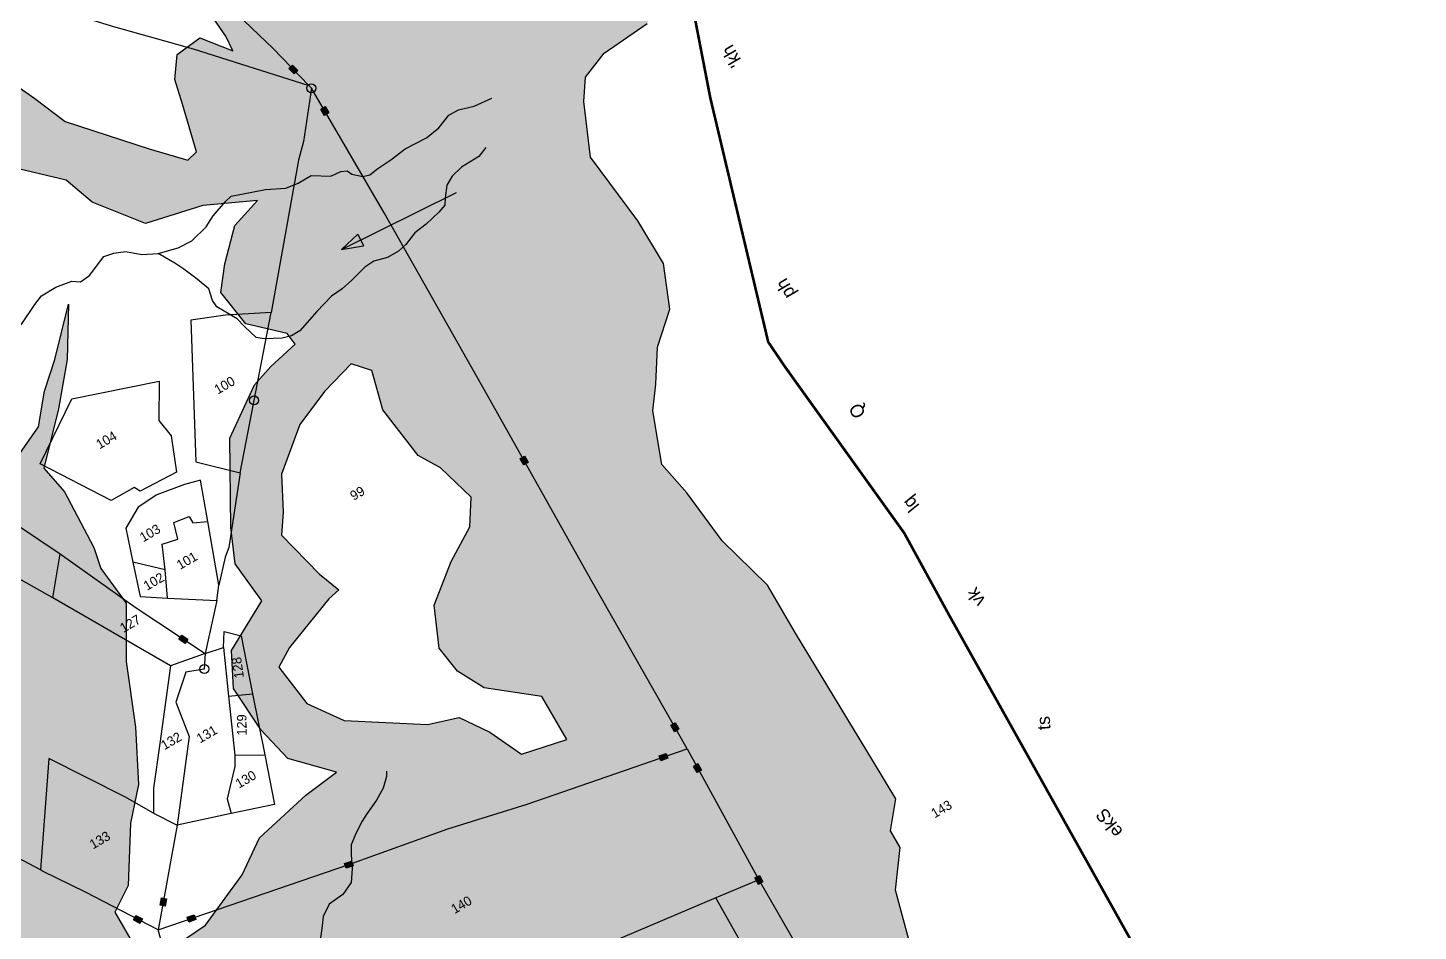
# Model space of a CAD drawing. Header units: metres. Extents: x 285341 to 287626, y 2002767 to 2006293.
# Drawn here: x 286588 to 287613, y 2004840 to 2005506 of the extents above; entities that cross this region are included whole.
import ezdxf
from ezdxf.enums import TextEntityAlignment as Align

# ---------------------------------------------------------------- set-up
doc = ezdxf.new("R2010")
doc.units = ezdxf.units.M
doc.header["$MEASUREMENT"] = 0
for name, color, linetype in [('LINE_WATER', 4, 'Continuous'), ('POLY_HATCH', 12, 'Continuous'), ('POLY_PARCEL', 6, 'Continuous'), ('SYM_ARROW', 1, 'Continuous'), ('SYM_STONE', 1, 'Continuous'), ('TEXT_MAPOUT', 7, 'Continuous'), ('TEXT_PARCEL', 7, 'Continuous'), ('V_BOUND_LINE', 7, 'Continuous')]:
    doc.layers.add(name, color=color, linetype=linetype)
doc.styles.add('TEXT_MAP', font='')
doc.styles.get('TEXT_MAP').set_extended_font_data('Kruti Dev 050')
pattern_1 = [(30.28419, (286325.0513, 2002339.1785), (1.750771, 6.6660495), [4.87347, -4.87347]), (120.28419, (286329.2597, 2002341.636), (-6.6660495, 1.750771), [4.87347, -4.87347])]

# ---------------------------------------------------------------- blocks, each defined once
blk = doc.blocks.new('STONESQUAREFILLED')
blk.add_hatch(color=256).paths.add_polyline_path([(0.7, -0.48), (0.7, 0.48), (-0.7, 0.48), (-0.7, -0.48)])
blk.add_lwpolyline([(-0.7, 0.48), (0.7, 0.48), (0.7, -0.48), (-0.7, -0.48)], close=True)
blk = doc.blocks.new('STONE')
blk.add_circle((0, 0), 0.851)
blk = doc.blocks.new('ARROWASPECT')
h = blk.add_hatch(color=256)
h.paths.add_polyline_path([(2.85, -2.85), (3.72, -1.98), (0, 0)])
h.paths.add_polyline_path([(0, 0), (1.98, -3.72), (2.85, -2.85)])
for points in [[(0, 0), (17.15, -17.15)], [(0, 0), (1.98, -3.72)], [(0, 0), (3.72, -1.98)], [(3.72, -1.98), (1.98, -3.72)]]:
    blk.add_lwpolyline(points)
blk = doc.blocks.new('2145')
at = {"layer": 'POLY_HATCH'}
h = blk.add_hatch(dxfattribs=at)
h.set_pattern_fill('ZIGZAG', color=256, scale=38.987759, angle=30.2842, style=0)
h.set_pattern_definition(pattern_1)
h.paths.add_polyline_path([(287061.6, 2005569.5), (287053.1, 2005593.4), (287053.1, 2005618.1), (287040, 2005618.3), (287044.5, 2005597.6), (287039.2, 2005580.8), (287023.1, 2005562.5), (287004.6, 2005564.8), (286984.1, 2005561), (286938.7, 2005576.4), (286892.8, 2005591.5), (286867.1, 2005597.5), (286814.9, 2005607.2), (286741.3, 2005620), (286679.9, 2005618), (286683.2, 2005611.4), (286671.4, 2005601.1), (286638.4, 2005616.7), (286516.6, 2005612.8), (286500.1, 2005600.4), (286477.1, 2005575.7), (286474, 2005533.9), (286489.7, 2005500.6), (286508.9, 2005465.5), (286576.8, 2005402.7), (286616.1, 2005393.2), (286635.5, 2005377.1), (286674.8, 2005361.3), (286717, 2005374.6), (286757.4, 2005378.3), (286740.7, 2005359.8), (286733.3, 2005331.7), (286730.3, 2005310.4), (286748.7, 2005287.4), (286779.2, 2005280.2), (286785, 2005272.4), (286767.2, 2005255.8), (286755, 2005242.4), (286736.8, 2005203), (286736.8, 2005200.1), (286797.9, 2005225.6), (286806.8, 2005237.6), (286826.3, 2005257.8), (286841.7, 2005252.9), (286843.9, 2005244.9), (287055.8, 2005333.5), (287037.7, 2005363.4), (287002.8, 2005410.2), (286998, 2005451.4), (286999.2, 2005469.3), (287012.9, 2005486.9), (287044.7, 2005508.9), (287053, 2005533.6)])
h.paths.add_polyline_path([(286739, 2005488.6), (286714.7, 2005498.2), (286698, 2005486), (286696.3, 2005467.5), (286701.9, 2005449.4), (286712.4, 2005414.3), (286706, 2005408.1), (286677.4, 2005416.4), (286615.6, 2005436.6), (286593.2, 2005453.5), (286557.3, 2005478.7), (286534, 2005501.4), (286517.5, 2005531.7), (286512.5, 2005557.5), (286523, 2005573.7), (286546.3, 2005587.3), (286571.8, 2005597.2), (286618.3, 2005596.8), (286641.7, 2005586.7), (286690.6, 2005586.5), (286709.6, 2005583.9), (286702.8, 2005554.9), (286717.9, 2005522.6), (286733.9, 2005499.4)], flags=16)
h.paths.add_polyline_path([(286672.8, 2005631.8), (286679.9, 2005618), (286741.3, 2005620), (286738.8, 2005620.4)], flags=17)
h = blk.add_hatch(dxfattribs=at)
h.set_pattern_fill('ZIGZAG', color=256, scale=38.987759, angle=30.2842, style=0)
h.set_pattern_definition(pattern_1)
h.paths.add_polyline_path([(285745, 2005547.4), (285755.8, 2005588.7), (285682, 2005586.4), (285680.3, 2005563.6), (285679.1, 2005491.5), (285676.4, 2005459.7), (285677.2, 2005434.8), (285681.5, 2005413.2), (285667.8, 2005413.1), (285641.5, 2005418.3), (285631.1, 2005430.1), (285610.2, 2005421.3), (285600.2, 2005419.6), (285584.6, 2005401.6), (285573, 2005387.3), (285568.6, 2005368.9), (285575.5, 2005296), (285582.2, 2005273.9), (285589.9, 2005253.7), (285601, 2005226.5), (285610.3, 2005210.6), (285615.7, 2005200.1), (285613.7, 2005190.6), (285594.5, 2005183.5), (285581.3, 2005183), (285635.2, 2005155.1), (285640.3, 2005166), (285643.3, 2005177.3), (285643.4, 2005196), (285650.7, 2005202.3), (285622.5, 2005234.2), (285608.8, 2005276.3), (285601.4, 2005300.8), (285610.8, 2005331.7), (285611, 2005362), (285609.4, 2005377.6), (285611.3, 2005394.5), (285622, 2005405.6), (285641, 2005382.3), (285651.1, 2005366.3), (285669.9, 2005350.5), (285681.5, 2005344.9), (285685.3, 2005323), (285686.7, 2005300.6), (285695.8, 2005275.6), (285721.6, 2005242), (285745, 2005218.5), (285773.7, 2005195.7), (285799, 2005186.5), (285817.8, 2005183.7), (285838.9, 2005173.4), (285845.7, 2005171.2), (285860, 2005156.2), (285847.5, 2005143.4), (285839, 2005130.9), (285819.9, 2005125.9), (285808.3, 2005111.6), (285791.1, 2005085.8), (285784.1, 2005062.5), (285783.9, 2005039.1), (285832.8, 2004944.4), (285852.4, 2004937.9), (285860.5, 2004924.1), (285868, 2004911.3), (285876.9, 2004895.9), (285883.8, 2004884.2), (285884, 2004873.3), (285885.4, 2004868.6), (285901, 2004864.4), (285955, 2004874.5), (285958.1, 2004874.4), (285995.4, 2004890), (285992.5, 2004913.8), (285972.3, 2004921.2), (285969.4, 2004942.8), (286010.4, 2005019.6), (286023, 2005054.5), (286045.4, 2005065.5), (286069.7, 2005076.9), (286091.6, 2005094.5), (286106.3, 2005114.1), (286134.5, 2005130.6), (286148.6, 2005142.9), (286130.8, 2005105.1), (286112.2, 2005080.5), (286104.2, 2005051.8), (286112.5, 2005027.1), (286111.9, 2004998.6), (286115.4, 2004978.6), (286101.9, 2004968.7), (286108.7, 2004953.5), (286120.7, 2004942.4), (286225.5, 2004986.2), (286221.7, 2005020), (286212.4, 2005059.5), (286236.6, 2005088.7), (286240.4, 2005120.8), (286231.9, 2005139.6), (286216.1, 2005181.6), (286205.8, 2005199.3), (286180.1, 2005215.6), (286158.8, 2005207.6), (286154.7, 2005195.2), (286128.5, 2005167.4), (286094.6, 2005152.6), (286075.8, 2005159.1), (286070.5, 2005181), (286082.4, 2005199.2), (286104.8, 2005227.3), (286124.3, 2005247.4), (286129.5, 2005279.2), (286140.2, 2005307.9), (286157.3, 2005297.9), (286176.9, 2005300.7), (286191.9, 2005315.7), (286213.8, 2005329.7), (286233.8, 2005333.9), (286265.3, 2005318.5), (286272.4, 2005291.4), (286277.3, 2005222.4), (286285, 2005170.7), (286307, 2005131), (286336.3, 2005089.4), (286335.7, 2005045.3), (286336.8, 2005032.8), (286435, 2005073.9), (286436.8, 2005078.2), (286445.5, 2005078.3), (286621.2, 2005151.7), (286615, 2005163.6), (286599.8, 2005181), (286610.5, 2005224.8), (286616.9, 2005261), (286617.9, 2005301.8), (286607.9, 2005261.1), (286600.3, 2005237.8), (286595.7, 2005211.4), (286570.4, 2005175.4), (286543.5, 2005165.9), (286518.4, 2005157.5), (286496.9, 2005160), (286477.1, 2005204.6), (286406.5, 2005248.4), (286374.1, 2005286.9), (286373.7, 2005330.4), (286407.2, 2005380), (286414.3, 2005412.9), (286384.4, 2005404.1), (286331.3, 2005394.4), (286273.6, 2005388.2), (286256.5, 2005398.2), (286270.5, 2005421.4), (286296.1, 2005437.6), (286327.8, 2005456.1), (286335.6, 2005476.9), (286338.3, 2005487.2), (286358, 2005504.9), (286375.2, 2005546.2), (286396.8, 2005562.6), (286425, 2005582.8), (286460.3, 2005605.9), (286463.9, 2005611.2), (286135.3, 2005600.8), (286147.6, 2005569), (286158.3, 2005538.9), (286166.8, 2005510.2), (286175.5, 2005478.9), (286169.7, 2005453.5), (286148.2, 2005444.4), (286137.3, 2005465.5), (286128.6, 2005488.6), (286121, 2005512.3), (286111, 2005547), (286102.6, 2005599.7), (286008.4, 2005596.7), (286002.1, 2005592.1), (285981.4, 2005584.1), (285963.4, 2005583.2), (285939.6, 2005594.6), (285840.2, 2005591.4), (285845.2, 2005568.5), (285839.9, 2005539.1), (285844.4, 2005514.3), (285849.7, 2005483.7), (285858.6, 2005451.4), (285873.7, 2005412.7), (285885.4, 2005358.3), (285883, 2005313.2), (285868.9, 2005292.4), (285842.8, 2005292.2), (285816.1, 2005301.6), (285794, 2005313.7), (285772.7, 2005343.7), (285762.1, 2005357.5), (285742.8, 2005401.2), (285742.7, 2005463.6), (285740.2, 2005517.1)])
h.paths.add_polyline_path([(285879.7, 2005537.2), (285895.5, 2005561.4), (285911.2, 2005543.1), (285925.1, 2005508.7), (285943.1, 2005499.2), (285950.9, 2005490.1), (285957.1, 2005462.4), (285966.4, 2005422.9), (285977.8, 2005403.3), (285996.7, 2005388.1), (286018.9, 2005382.3), (286023.8, 2005373.9), (286009.6, 2005331.9), (286022.6, 2005294.5), (286042.4, 2005258.6), (286039.6, 2005241.9), (286004.1, 2005236.2), (285965.6, 2005233.7), (285954.2, 2005253.3), (285945, 2005290.4), (285923.7, 2005320.5), (285917.7, 2005345.7), (285921.7, 2005366.8), (285902.8, 2005411.9), (285887.8, 2005441.9), (285903.1, 2005458.4), (285896.3, 2005504.4)], flags=16)
h.paths.add_polyline_path([(285923.4, 2005149.7), (285950.9, 2005158.2), (285960.7, 2005156.5), (285979.7, 2005138.8), (285997, 2005117.7), (286002.6, 2005091), (285992.9, 2005069.1), (285979.3, 2005047.4), (285972.4, 2005027.1), (285961.3, 2004981.9), (285958.3, 2004961.4), (285920.9, 2004933.3), (285901.1, 2004933), (285888.4, 2004950.6), (285883.1, 2004987.5), (285872.9, 2005002.8), (285858.3, 2005019.2), (285852.8, 2005037.2), (285851.7, 2005060.4), (285854.3, 2005073.1), (285866.3, 2005082.6), (285882.7, 2005097.2), (285891.1, 2005117.1), (285904.3, 2005137.3)], flags=16)
h = blk.add_hatch(dxfattribs=at)
h.set_pattern_fill('ZIGZAG', color=256, scale=38.987759, angle=30.2842, style=0)
h.set_pattern_definition(pattern_1)
h.paths.add_polyline_path([(286663.7, 2004919.2), (286669.6, 2004947.6), (286667.4, 2004990), (286660.4, 2005038.4), (286660.5, 2005081.5), (286641.9, 2005106.9), (286636.5, 2005122.5), (286621.2, 2005151.7), (286446.1, 2005078.5), (286460.4, 2005063.8), (286457.4, 2005039.4), (286461.5, 2005025.3), (286480, 2005006.6), (286499.4, 2004994.6), (286530.3, 2004989.9), (286560.9, 2004989.3), (286563.2, 2004978.3), (286545.3, 2004967.8), (286526.1, 2004955.9), (286512.6, 2004946), (286508.2, 2004937.2), (286503.8, 2004927.1), (286488.7, 2004934.1), (286484.3, 2004932.2), (286483.3, 2004923.4), (286489.1, 2004902.8), (286490.6, 2004888.5), (286496.5, 2004874.8), (286504, 2004862), (286518.8, 2004850.7), (286525, 2004843.7), (286522.3, 2004836.6), (286528.2, 2004806.4), (286516.1, 2004796.6), (286515.6, 2004779.8), (286522.2, 2004768.5), (286536.9, 2004753.8), (286545.4, 2004746.4), (286535.5, 2004735.1), (286529.9, 2004718.8), (286522.6, 2004692.6), (286522.9, 2004662.6), (286527.7, 2004646.1), (286537.3, 2004616.7), (286537.4, 2004607.2), (286550, 2004586.6), (286550.5, 2004585.9), (286874.7, 2004681.9), (286876.8, 2004689), (286877.4, 2004709.4), (286900.8, 2004726.9), (286927.5, 2004704.9), (286923.5, 2004696.4), (287267.1, 2004798.1), (287255.3, 2004813), (287240.3, 2004823.4), (287227.7, 2004869.7), (287231.2, 2004901.2), (287224.1, 2004913.5), (287228.1, 2004937.2), (287211.5, 2004964.5), (287154.1, 2005059.3), (287133.5, 2005094.6), (287100, 2005127.3), (287073.8, 2005162.8), (287055.4, 2005183.6), (287048.9, 2005223.1), (287051, 2005242.9), (287052.2, 2005270.2), (287061.3, 2005298.2), (287056.7, 2005331.9), (287055.8, 2005333.5), (286843.9, 2005244.9), (286849.8, 2005224), (286875.7, 2005190.4), (286892.3, 2005181.3), (286914.9, 2005159.6), (286913.9, 2005137.7), (286900.1, 2005112.2), (286887.7, 2005079.9), (286891.2, 2005048.2), (286904.9, 2005031.2), (286924.5, 2005019), (286967, 2005012.5), (286985.5, 2004980.9), (286951.9, 2004970), (286928.6, 2004986.3), (286906.1, 2004997), (286882.7, 2004992), (286821.1, 2004994.8), (286793.7, 2005007.5), (286773.1, 2005034.2), (286780.9, 2005048.8), (286810, 2005084.5), (286817.3, 2005091.3), (286803, 2005102.9), (286775, 2005131.6), (286776.3, 2005148.6), (286775, 2005176.5), (286788.6, 2005213.2), (286797.9, 2005225.6), (286736.8, 2005200.1), (286737.7, 2005137.3), (286740.9, 2005110.4), (286760.5, 2005083.2), (286738.2, 2005046.4), (286739.6, 2005018.4), (286759.9, 2004987.8), (286779.7, 2004966.9), (286815.6, 2004956.7), (286793, 2004939.7), (286758.8, 2004908.4), (286746, 2004881), (286718.9, 2004843.9), (286679.5, 2004817.2), (286666.7, 2004828.4), (286652, 2004853.6), (286661.9, 2004873.1)])
at = {"layer": 'LINE_WATER'}
for points in [[(286583.1, 2005286.7), (286593, 2005301.6), (286598, 2005307.9), (286608.6, 2005314.4), (286620.3, 2005318.9), (286626.7, 2005318.4), (286633.4, 2005323.1), (286643.9, 2005337.1), (286651.4, 2005339.4), (286659.9, 2005340.7), (286671.9, 2005338.4), (286684, 2005339.2), (286698.7, 2005343.4), (286708.8, 2005348.7), (286719.5, 2005359), (286724.7, 2005366.9), (286733.7, 2005377.6), (286737.8, 2005381.4), (286754.4, 2005384.8), (286763.2, 2005386.5), (286778.2, 2005387.5), (286787.3, 2005391.1), (286796.9, 2005396.7), (286811.3, 2005396.2), (286818.8, 2005399.7), (286823.4, 2005400.1), (286826.8, 2005397.8), (286835, 2005396), (286840.1, 2005397.2), (286846, 2005401.8), (286855.7, 2005408.4), (286866.2, 2005416.5), (286881.9, 2005424.5), (286891.1, 2005431.8), (286898.5, 2005441.3), (286905.4, 2005445.1), (286917.1, 2005447.9), (286930, 2005453.7)], [(286925.7, 2005417.3), (286920.6, 2005410.8), (286907.7, 2005402.8), (286900.9, 2005396.2), (286897, 2005389.6), (286895.8, 2005380.3), (286895.5, 2005375), (286891.1, 2005369.8), (286881.6, 2005360.8), (286873.3, 2005354.5), (286866.8, 2005345.8), (286861.4, 2005340.9), (286853.2, 2005336.4), (286843, 2005333.6), (286836.4, 2005329.2), (286826.8, 2005319.5), (286819.8, 2005313.2), (286811.9, 2005307.7), (286801.1, 2005296.5), (286788.5, 2005282.2), (286782.3, 2005278.6), (286775.6, 2005276.7), (286762.1, 2005276.3), (286756.3, 2005277.2), (286747.6, 2005285.3), (286742.2, 2005291.1), (286727.3, 2005299.9), (286724.2, 2005304.7), (286721.3, 2005313.1), (286712.8, 2005320.2), (286703, 2005327.7), (286696.4, 2005332.2), (286684, 2005339.2)], [(286852.4, 2004957.6), (286852.5, 2004953.5), (286850, 2004945), (286845, 2004936.2), (286838, 2004926.1), (286834.4, 2004920.7), (286829.9, 2004911.6), (286826.4, 2004903.3), (286826.3, 2004896), (286827, 2004885.6), (286826.4, 2004875.4), (286820.2, 2004866.6), (286810.2, 2004859.5), (286805.7, 2004850.4), (286805, 2004843.5), (286803.6, 2004832.4)]]:
    blk.add_lwpolyline(points, dxfattribs=at)
at = {"layer": 'POLY_HATCH'}
for points in [[(287240.3, 2004823.4), (287227.7, 2004869.7), (287231.2, 2004901.2), (287224.1, 2004913.5), (287228.1, 2004937.2), (287211.5, 2004964.5), (287154.1, 2005059.3), (287133.5, 2005094.6), (287100, 2005127.3), (287073.8, 2005162.8), (287055.4, 2005183.6), (287048.9, 2005223.1), (287051, 2005242.9), (287052.2, 2005270.2), (287061.3, 2005298.2), (287056.7, 2005331.9), (287037.7, 2005363.4), (287002.8, 2005410.2), (286998, 2005451.4), (286999.2, 2005469.3), (287012.9, 2005486.9), (287044.7, 2005508.9)], [(286570.4, 2005175.4), (286595.7, 2005211.4), (286600.3, 2005237.8), (286607.9, 2005261.1), (286617.9, 2005301.8), (286616.9, 2005261), (286610.5, 2005224.8), (286599.8, 2005181), (286615, 2005163.6), (286636.5, 2005122.5), (286641.9, 2005106.9), (286660.5, 2005081.5), (286660.4, 2005038.4), (286667.4, 2004990), (286669.6, 2004947.6), (286663.7, 2004919.2), (286661.9, 2004873.1), (286652, 2004853.6), (286666.7, 2004828.4)], [(286679.5, 2004817.2), (286718.9, 2004843.9), (286746, 2004881), (286758.8, 2004908.4), (286793, 2004939.7), (286815.6, 2004956.7), (286779.7, 2004966.9), (286759.9, 2004987.8), (286739.6, 2005018.4), (286738.2, 2005046.4), (286760.5, 2005083.2), (286740.9, 2005110.4), (286737.7, 2005137.3), (286736.8, 2005203), (286755, 2005242.4), (286767.2, 2005255.8), (286785, 2005272.4), (286779.2, 2005280.2), (286748.7, 2005287.4), (286730.3, 2005310.4), (286733.3, 2005331.7), (286740.7, 2005359.8), (286757.4, 2005378.3), (286717, 2005374.6), (286674.8, 2005361.3), (286635.5, 2005377.1), (286616.1, 2005393.2), (286576.8, 2005402.7)], [(286517.5, 2005531.7), (286534, 2005501.4), (286557.3, 2005478.7), (286593.2, 2005453.5), (286615.6, 2005436.6), (286677.4, 2005416.4), (286706, 2005408.1), (286712.4, 2005414.3), (286701.9, 2005449.4), (286696.3, 2005467.5), (286698, 2005486), (286714.7, 2005498.2), (286739, 2005488.6), (286733.9, 2005499.4), (286717.9, 2005522.6)], [(286875.7, 2005190.4), (286849.8, 2005224), (286841.7, 2005252.9), (286826.3, 2005257.8), (286806.8, 2005237.6), (286788.6, 2005213.2), (286775, 2005176.5), (286776.3, 2005148.6), (286775, 2005131.6), (286803, 2005102.9), (286817.3, 2005091.3), (286810, 2005084.5), (286780.9, 2005048.8), (286773.1, 2005034.2), (286793.7, 2005007.5), (286821.1, 2004994.8), (286882.7, 2004992), (286906.1, 2004997), (286928.6, 2004986.3), (286951.9, 2004970), (286985.5, 2004980.9), (286967, 2005012.5), (286924.5, 2005019), (286904.9, 2005031.2), (286891.2, 2005048.2), (286887.7, 2005079.9), (286900.1, 2005112.2), (286913.9, 2005137.7), (286914.9, 2005159.6), (286892.3, 2005181.3), (286875.7, 2005190.4)]]:
    blk.add_lwpolyline(points, dxfattribs=at)
at = {"layer": 'POLY_PARCEL'}
for points in [[(286795.1, 2005463.2), (286768.8, 2005490.3), (286604.1, 2005647.8)], [(286462.9, 2005562.4), (286515.1, 2005549), (286519.3, 2005544.3), (286550, 2005537.5), (286651.1, 2005506.7), (286709.9, 2005490.2), (286795.1, 2005463.2)], [(286797.1, 2005461.1), (286791.2, 2005421.8), (286787.6, 2005408.1), (286767.4, 2005295.8)], [(286797.1, 2005461.1), (286795.1, 2005463.2)], [(287074.1, 2004973.9), (287003.1, 2005098.9), (286926.7, 2005235), (286850.8, 2005369.2), (286797.1, 2005461.1)], [(286767.4, 2005295.8), (286733.8, 2005293.7), (286708.2, 2005290), (286711.9, 2005185.7), (286744.5, 2005177.4)], [(286744.5, 2005177.4), (286767.4, 2005295.8)], [(286620.3, 2005232), (286684.8, 2005245), (286684.6, 2005216.2), (286693.6, 2005204.7), (286697.6, 2005178), (286670.9, 2005164.1), (286666.3, 2005166.6), (286649.4, 2005157), (286597, 2005184.1), (286620.3, 2005232)], [(286500.9, 2005192.1), (286526.7, 2005176), (286531.1, 2005171.4), (286580.4, 2005139), (286611.7, 2005117.7)], [(286720.7, 2005141.5), (286715.3, 2005172.2), (286703.5, 2005169), (286683.1, 2005161.2), (286669.3, 2005152.1), (286660.3, 2005136.6), (286665.5, 2005111.6)], [(286744.5, 2005177.4), (286736.2, 2005122.5), (286733.4, 2005115.4), (286728.8, 2005094.6)], [(286606.4, 2005085.3), (286486.8, 2005152.6)], [(286689.1, 2005105.9), (286686.9, 2005124.8), (286698.5, 2005128.5), (286695.7, 2005140.9), (286706.8, 2005145.3), (286709.5, 2005140.7), (286720.7, 2005141.5)], [(286728.8, 2005094.6), (286720.7, 2005141.5)], [(286606.4, 2005085.3), (286611.7, 2005117.7)], [(286611.7, 2005117.7), (286667.2, 2005078.4), (286718.6, 2005044.2)], [(286689.1, 2005105.9), (286665.5, 2005111.6)], [(286665.5, 2005111.6), (286670.8, 2005086.3), (286691, 2005085.2)], [(286691, 2005085.2), (286689.1, 2005105.9)], [(286693.1, 2005035.1), (286606.4, 2005085.3)], [(286727.2, 2005083.4), (286728.8, 2005094.6)], [(286691, 2005085.2), (286727.2, 2005083.4)], [(286727.2, 2005083.4), (286718.6, 2005044.2)], [(286732.2, 2005048.6), (286732.7, 2005060.5), (286745.2, 2005057.2), (286753.7, 2005014.5)], [(286718.6, 2005044.2), (286693.1, 2005035.1)], [(286718.6, 2005044.2), (286718.1, 2005032.8), (286704.5, 2005030.4), (286697.2, 2005008.3), (286706.8, 2004983.2), (286698, 2004917.8)], [(286718.6, 2005044.2), (286732.2, 2005048.6)], [(286732.2, 2005048.6), (286735.9, 2005012.7)], [(286693.1, 2005035.1), (286685.2, 2004977.8), (286680.7, 2004945.1), (286680.6, 2004926.6)], [(286735.9, 2005012.7), (286753.7, 2005014.5)], [(286753.7, 2005014.5), (286762.6, 2004969.6)], [(286735.9, 2005012.7), (286740.5, 2004969.4)], [(286684, 2004840.4), (286824.7, 2004888.6), (286897.7, 2004915), (286956.2, 2004933.1), (287074.1, 2004973.9)], [(287074.1, 2004973.9), (287127.1, 2004877.3)], [(286680.6, 2004926.6), (286659.6, 2004938.5), (286603.4, 2004966.9), (286597.2, 2004884.7)], [(286740.5, 2004969.4), (286740.6, 2004960.9), (286735, 2004937.1), (286738, 2004926.2)], [(286762.6, 2004969.6), (286769.9, 2004932.9), (286738, 2004926.2)], [(286740.5, 2004969.4), (286762.6, 2004969.6)], [(286597.2, 2004884.7), (286550.2, 2004909.6), (286547.5, 2004912.4), (286528.3, 2004921.7)], [(286680.6, 2004926.6), (286698, 2004917.8)], [(286738, 2004926.2), (286698, 2004917.8)], [(286698, 2004917.8), (286684, 2004840.4)], [(286684, 2004840.4), (286630.5, 2004868.2), (286598.8, 2004883.8), (286597.2, 2004884.7)], [(287127.1, 2004877.3), (287095.4, 2004864.2)], [(287127.1, 2004877.3), (287201.8, 2004747.7)], [(287095.4, 2004864.2), (286996.9, 2004822.4), (286946.1, 2004804.1), (286817.9, 2004748.3), (286878.8, 2004567.8), (286893.9, 2004521.4)], [(287172.7, 2004726.6), (287095.4, 2004864.2)], [(286719.1, 2004714.8), (286690.2, 2004818.7), (286684, 2004840.4)]]:
    blk.add_lwpolyline(points, dxfattribs=at)
at = {"layer": 'V_BOUND_LINE', "const_width": 1.95}
blk.add_lwpolyline([(287517.9, 2004244.2), (287551, 2004290.7), (287569.2, 2004318.1), (287611.8, 2004353.4), (287569.7, 2004404.2), (287495.6, 2004570), (287431.2, 2004749.1), (287403.8, 2004828.5), (287267.4, 2005072.4), (287234.2, 2005133.1), (287146.2, 2005255.8), (287133.9, 2005274), (287091.2, 2005454), (287078.5, 2005519.7)], dxfattribs=at)
at = {"layer": 'SYM_ARROW', "xscale": 3.898775880428307, "yscale": 3.898775880428307, "zscale": 3.898775880428307, "rotation": 71.31436641702211}
blk.add_blockref('ARROWASPECT', (286819.3, 2005342.2), dxfattribs=at)
at = {"layer": 'SYM_STONE'}
for name, p, xscale, yscale, zscale, rotation in [('STONESQUAREFILLED', (286783.7, 2005474.9), 3.898775880428307, 3.898775880428307, 3.898775880428307, 134.1403354454274), ('STONE', (286797.1, 2005461.1), 3.898775880428307, 3.898775880428307, 3.898775880428307, 30.2841915994561), ('STONESQUAREFILLED', (286806.9, 2005444.3), 3.898775880428307, 3.898775880428307, 3.898775880428307, 120.283881916481), ('STONE', (286754.8, 2005230.9), 3.898775880428307, 3.898775880428307, 3.898775880428307, 30.2841915994561), ('STONESQUAREFILLED', (286953.9, 2005186.6), 3.898775880428307, 3.898775880428307, 3.898775880428307, 119.3047431795222), ('STONESQUAREFILLED', (286702.7, 2005054.8), 3.898775880428307, 3.898775880428307, 3.898775880428307, 146.3727141012213), ('STONE', (286718.1, 2005032.8), 3.898775880428307, 3.898775880428307, 3.898775880428307, 30.2841915994561), ('STONESQUAREFILLED', (287065, 2004989.9), 3.898775880428307, 3.898775880428307, 3.898775880428307, 119.5753474194302), ('STONESQUAREFILLED', (287056.8, 2004967.9), 3.898775880428307, 3.898775880428307, 3.898775880428307, 19.06307586006453), ('STONESQUAREFILLED', (287081.8, 2004959.8), 3.898775880428307, 3.898775880428307, 3.898775880428307, 118.7569234502405), ('STONESQUAREFILLED', (286824.7, 2004888.6), 3.898775880428307, 3.898775880428307, 3.898775880428307, 198.9085077654819), ('STONESQUAREFILLED', (287127.1, 2004877.3), 3.898775880428307, 3.898775880428307, 3.898775880428307, 118.7569234502403), ('STONESQUAREFILLED', (286687.8, 2004861.1), 3.898775880428308, 3.898775880428308, 3.898775880428308, 79.75897270124007), ('STONESQUAREFILLED', (286669.1, 2004848.2), 3.898775880428307, 3.898775880428307, 3.898775880428307, 152.5941039772833), ('STONESQUAREFILLED', (286708.7, 2004848.9), 3.898775880428307, 3.898775880428307, 3.898775880428307, 198.9085077654825)]:
    blk.add_blockref(name, p, dxfattribs=dict(at, xscale=xscale, yscale=yscale, zscale=zscale, rotation=rotation))
at = {"layer": 'TEXT_MAPOUT', "style": 'TEXT_MAP'}
for s, rotation, p in [("'kh", 120.2842, (287111.3, 2005487.1)), ('ph', 120.2842, (287150.7, 2005315.7)), ('Q', 117.7931, (287203.8, 2005225.4)), ('lq', 128.8469, (287242.7, 2005157.4)), ('vk', 124.8608, (287291, 2005088.6)), ('ts', 93.7057, (287341.8, 2004993.3)), ('ekS', 127.1309, (287389.2, 2004922.1))]:
    blk.add_text(s, height=9.75, rotation=rotation, dxfattribs=at).set_placement(p, align=Align.CENTER)
at = {"layer": 'TEXT_PARCEL', "style": 'TEXT_MAP'}
for s, rotation, p in [('100', 30.2842, (286734.8, 2005239.1)), ('104', 30.2842, (286647.6, 2005198.7)), ('99', 30.2842, (286832.7, 2005159.4)), ('103', 30.2842, (286679.8, 2005130.1)), ('101', 30.2842, (286707, 2005109.8)), ('102', 30.2842, (286682.6, 2005094.4)), ('127', 30.2842, (286665.2, 2005063.3)), ('128', 98.2364, (286746.2, 2005034.3)), ('129', 90.5249, (286749.2, 2004991.6)), ('132', 30.2842, (286695.4, 2004976.8)), ('131', 30.2842, (286721.7, 2004981.8)), ('130', 30.2842, (286750.4, 2004948.5)), ('143', 30.2842, (287263.4, 2004926.6)), ('133', 30.2842, (286642.8, 2004903.7)), ('140', 30.2842, (286909.4, 2004856))]:
    blk.add_text(s, height=7.02, rotation=rotation, dxfattribs=at).set_placement(p, align=Align.CENTER)

msp = doc.modelspace()

# ---------------------------------------------------------------- block references
msp.add_blockref('2145', (0, 0))

doc.saveas('drawing.dxf')
